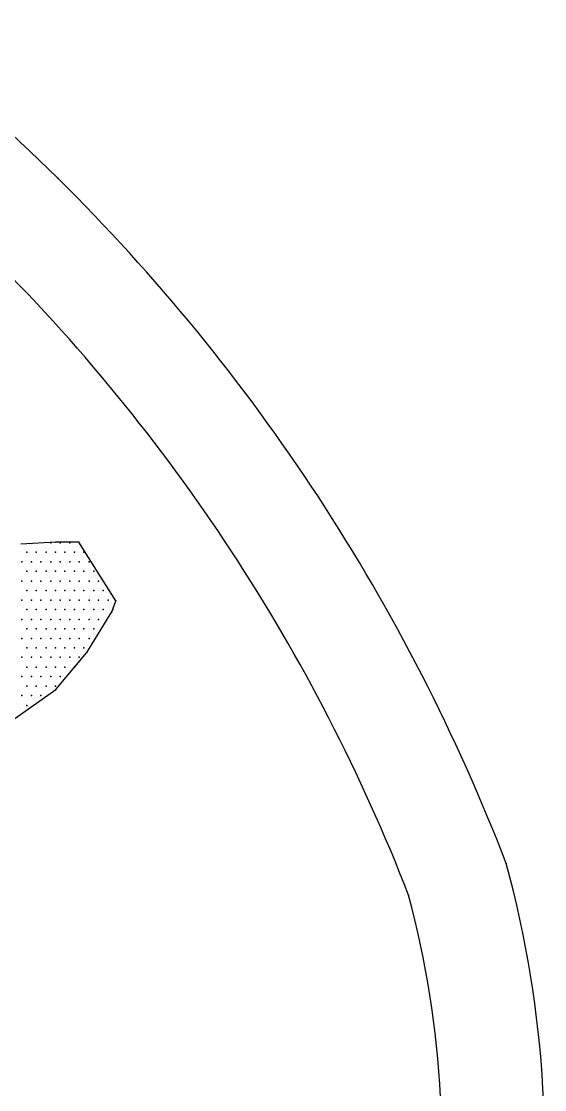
# Model space of a CAD drawing. Extents: x 199580 to 199930, y 645370 to 645670.
# Drawn here: x 199657.97 to 199660.335, y 645643.898 to 645648.724 of the extents above; entities that cross this region are included whole.
import ezdxf

# ---------------------------------------------------------------- set-up
doc = ezdxf.new("R2010")
doc.units = 0
doc.header["$LTSCALE"] = 0.2
doc.layers.add('KOTERET', color=1, linetype='Continuous')

msp = doc.modelspace()

# ---------------------------------------------------------------- linework, layer by layer
at = {"layer": 'KOTERET', "color": 1, "linetype": 'Continuous'}
for points in [[(199654.9932, 645650.0129, 0.06433), (199649.8966, 645651.419, 0.055067), (199645.3679, 645651.5541, 0.081051), (199640.018, 645650.4542, 0.05642), (199636.6294, 645648.7018, 0.170965), (199634.0241, 645645.6637, 0.076819), (199633.6272, 645643.867, 0.118306), (199634.2627, 645641.1287, 0.129737), (199636.2937, 645638.8211, 0.070189), (199640.2692, 645636.7267, 0.047922), (199643.2503, 645635.9688, 0.049022), (199647.5172, 645635.6626, 0.072792), (199653.7581, 645636.7436, 0.1248), (199657.8581, 645638.9858, 0.103709), (199660.1109, 645642.1717, 0.036886), (199660.2755, 645642.8705, 0.106536), (199660.1615, 645644.9205, 0.106243), (199658.1347, 645648.0156, 0.106919), (199654.9932, 645650.0129)], [(199643.3263, 645636.4269, 0.049045), (199647.5045, 645636.1271, 0.072972), (199653.6272, 645637.1912, 0.125195), (199657.5415, 645639.3257, 0.103069), (199659.6759, 645642.3342, 0.035565), (199659.8174, 645642.9444, 0.105225), (199659.7203, 645644.777, 0.105504), (199657.8096, 645647.6863, 0.107235), (199654.8243, 645649.5822, 0.064474), (199649.8311, 645650.9587, 0.055181), (199645.3953, 645651.0918, 0.081162), (199640.1847, 645650.0213, 0.05669), (199636.8743, 645648.307, 0.171614), (199634.4569, 645645.4969, 0.076301), (199634.0916, 645643.8501, 0.117637), (199634.6786, 645641.3377, 0.130118), (199636.5597, 645639.2032, 0.070334), (199640.4275, 645637.1637, 0.047983), (199643.3263, 645636.4269)]]:
    msp.add_lwpolyline(points, format="xyb", dxfattribs=at)
at = {"layer": 'KOTERET', "color": 2, "linetype": 'Continuous'}
for points in [[(199658.1263, 645646.371), (199657.9679, 645646.3625)], [(199658.103, 645646.3689), (199658.103, 645646.3689)], [(199658.2297, 645646.371), (199658.1263, 645646.371)], [(199658.1453, 645646.3689), (199658.1453, 645646.3689)], [(199658.1896, 645646.3689), (199658.1896, 645646.3689)], [(199658.3965, 645646.1071), (199658.2297, 645646.371)], [(199657.9954, 645646.3266), (199657.9954, 645646.3266)], [(199658.0376, 645646.3266), (199658.0376, 645646.3266)], [(199658.0819, 645646.3266), (199658.0819, 645646.3266)], [(199658.1242, 645646.3266), (199658.1242, 645646.3266)], [(199658.1664, 645646.3266), (199658.1664, 645646.3266)], [(199658.2107, 645646.3266), (199658.2107, 645646.3266)], [(199658.2529, 645646.3266), (199658.2529, 645646.3266)], [(199657.9722, 645646.2823), (199657.9722, 645646.2823)], [(199658.0165, 645646.2823), (199658.0165, 645646.2823)], [(199658.0587, 645646.2823), (199658.0587, 645646.2823)], [(199658.103, 645646.2823), (199658.103, 645646.2823)], [(199658.1453, 645646.2823), (199658.1453, 645646.2823)], [(199658.1896, 645646.2823), (199658.1896, 645646.2823)], [(199658.2318, 645646.2823), (199658.2318, 645646.2823)], [(199658.2762, 645646.2823), (199658.2762, 645646.2823)], [(199657.9954, 645646.2401), (199657.9954, 645646.2401)], [(199658.0376, 645646.2401), (199658.0376, 645646.2401)], [(199658.0819, 645646.2401), (199658.0819, 645646.2401)], [(199658.1242, 645646.2401), (199658.1242, 645646.2401)], [(199658.1664, 645646.2401), (199658.1664, 645646.2401)], [(199658.2107, 645646.2401), (199658.2107, 645646.2401)], [(199658.2529, 645646.2401), (199658.2529, 645646.2401)], [(199658.2973, 645646.2401), (199658.2973, 645646.2401)], [(199657.9722, 645646.1957), (199657.9722, 645646.1957)], [(199658.0165, 645646.1957), (199658.0165, 645646.1957)], [(199658.0587, 645646.1957), (199658.0587, 645646.1957)], [(199658.103, 645646.1957), (199658.103, 645646.1957)], [(199658.1453, 645646.1957), (199658.1453, 645646.1957)], [(199658.1896, 645646.1957), (199658.1896, 645646.1957)], [(199658.2318, 645646.1957), (199658.2318, 645646.1957)], [(199658.2762, 645646.1957), (199658.2762, 645646.1957)], [(199658.3184, 645646.1957), (199658.3184, 645646.1957)], [(199657.9722, 645646.1092), (199657.9722, 645646.1092)], [(199657.9954, 645646.1535), (199657.9954, 645646.1535)], [(199658.0165, 645646.1092), (199658.0165, 645646.1092)], [(199658.0376, 645646.1535), (199658.0376, 645646.1535)], [(199658.0587, 645646.1092), (199658.0587, 645646.1092)], [(199658.0819, 645646.1535), (199658.0819, 645646.1535)], [(199658.103, 645646.1092), (199658.103, 645646.1092)], [(199658.1242, 645646.1535), (199658.1242, 645646.1535)], [(199658.1453, 645646.1092), (199658.1453, 645646.1092)], [(199658.1664, 645646.1535), (199658.1664, 645646.1535)], [(199658.1896, 645646.1092), (199658.1896, 645646.1092)], [(199658.2107, 645646.1535), (199658.2107, 645646.1535)], [(199658.2318, 645646.1092), (199658.2318, 645646.1092)], [(199658.2529, 645646.1535), (199658.2529, 645646.1535)], [(199658.2762, 645646.1092), (199658.2762, 645646.1092)], [(199658.2973, 645646.1535), (199658.2973, 645646.1535)], [(199658.3184, 645646.1092), (199658.3184, 645646.1092)], [(199658.3395, 645646.1535), (199658.3395, 645646.1535)], [(199658.3627, 645646.1092), (199658.3627, 645646.1092)], [(199657.9954, 645646.0669), (199657.9954, 645646.0669)], [(199658.0376, 645646.0669), (199658.0376, 645646.0669)], [(199658.0819, 645646.0669), (199658.0819, 645646.0669)], [(199658.1242, 645646.0669), (199658.1242, 645646.0669)], [(199658.1664, 645646.0669), (199658.1664, 645646.0669)], [(199658.2107, 645646.0669), (199658.2107, 645646.0669)], [(199658.2529, 645646.0669), (199658.2529, 645646.0669)], [(199658.2973, 645646.0669), (199658.2973, 645646.0669)], [(199658.3395, 645646.0669), (199658.3395, 645646.0669)], [(199658.3796, 645646.0564), (199658.3965, 645646.1071)], [(199658.3838, 645646.0669), (199658.3838, 645646.0669)], [(199657.9722, 645646.0226), (199657.9722, 645646.0226)], [(199658.0165, 645646.0226), (199658.0165, 645646.0226)], [(199658.0587, 645646.0226), (199658.0587, 645646.0226)], [(199658.103, 645646.0226), (199658.103, 645646.0226)], [(199658.1453, 645646.0226), (199658.1453, 645646.0226)], [(199658.1896, 645646.0226), (199658.1896, 645646.0226)], [(199658.2318, 645646.0226), (199658.2318, 645646.0226)], [(199658.2656, 645645.8727), (199658.3796, 645646.0564)], [(199658.2762, 645646.0226), (199658.2762, 645646.0226)], [(199658.3184, 645646.0226), (199658.3184, 645646.0226)], [(199657.9954, 645645.9804), (199657.9954, 645645.9804)], [(199658.0376, 645645.9804), (199658.0376, 645645.9804)], [(199658.0819, 645645.9804), (199658.0819, 645645.9804)], [(199658.1242, 645645.9804), (199658.1242, 645645.9804)], [(199658.1664, 645645.9804), (199658.1664, 645645.9804)], [(199658.2107, 645645.9804), (199658.2107, 645645.9804)], [(199658.2529, 645645.9804), (199658.2529, 645645.9804)], [(199658.2973, 645645.9804), (199658.2973, 645645.9804)], [(199657.9722, 645645.9361), (199657.9722, 645645.9361)], [(199658.0165, 645645.9361), (199658.0165, 645645.9361)], [(199658.0587, 645645.9361), (199658.0587, 645645.9361)], [(199658.103, 645645.9361), (199658.103, 645645.9361)], [(199658.1453, 645645.9361), (199658.1453, 645645.9361)], [(199658.1896, 645645.9361), (199658.1896, 645645.9361)], [(199658.2318, 645645.9361), (199658.2318, 645645.9361)], [(199658.2762, 645645.9361), (199658.2762, 645645.9361)], [(199657.9954, 645645.8938), (199657.9954, 645645.8938)], [(199658.0376, 645645.8938), (199658.0376, 645645.8938)], [(199658.0819, 645645.8938), (199658.0819, 645645.8938)], [(199658.1242, 645645.8938), (199658.1242, 645645.8938)], [(199658.1263, 645645.7059), (199658.2656, 645645.8727)], [(199658.1664, 645645.8938), (199658.1664, 645645.8938)], [(199658.2107, 645645.8938), (199658.2107, 645645.8938)], [(199658.2529, 645645.8938), (199658.2529, 645645.8938)], [(199657.9722, 645645.8516), (199657.9722, 645645.8516)], [(199658.0165, 645645.8516), (199658.0165, 645645.8516)], [(199658.0587, 645645.8516), (199658.0587, 645645.8516)], [(199658.103, 645645.8516), (199658.103, 645645.8516)], [(199658.1453, 645645.8516), (199658.1453, 645645.8516)], [(199658.1896, 645645.8516), (199658.1896, 645645.8516)], [(199658.2318, 645645.8516), (199658.2318, 645645.8516)], [(199657.9954, 645645.8073), (199657.9954, 645645.8073)], [(199658.0376, 645645.8073), (199658.0376, 645645.8073)], [(199658.0819, 645645.8073), (199658.0819, 645645.8073)], [(199658.1242, 645645.8073), (199658.1242, 645645.8073)], [(199658.1664, 645645.8073), (199658.1664, 645645.8073)], [(199658.2107, 645645.8073), (199658.2107, 645645.8073)], [(199657.9722, 645645.765), (199657.9722, 645645.765)], [(199658.0165, 645645.765), (199658.0165, 645645.765)], [(199658.0587, 645645.765), (199658.0587, 645645.765)], [(199658.103, 645645.765), (199658.103, 645645.765)], [(199658.1453, 645645.765), (199658.1453, 645645.765)], [(199657.8793, 645645.5307), (199658.1263, 645645.7059)], [(199657.9722, 645645.6785), (199657.9722, 645645.6785)], [(199657.9954, 645645.7207), (199657.9954, 645645.7207)], [(199658.0165, 645645.6785), (199658.0165, 645645.6785)], [(199658.0376, 645645.7207), (199658.0376, 645645.7207)], [(199658.0587, 645645.6785), (199658.0587, 645645.6785)], [(199658.0819, 645645.7207), (199658.0819, 645645.7207)], [(199658.1242, 645645.7207), (199658.1242, 645645.7207)], [(199657.9954, 645645.6341), (199657.9954, 645645.6341)]]:
    msp.add_lwpolyline(points, dxfattribs=at)
at = {"layer": 'KOTERET', "color": 1}
for p in [(199658.1347, 645648.0156), (199658.103, 645646.3689), (199658.103, 645646.3689), (199658.1263, 645646.371), (199658.1263, 645646.371), (199658.1453, 645646.3689), (199658.1453, 645646.3689), (199658.1896, 645646.3689), (199658.1896, 645646.3689), (199658.2297, 645646.371), (199658.2297, 645646.371), (199657.9954, 645646.3266), (199657.9954, 645646.3266), (199658.0376, 645646.3266), (199658.0376, 645646.3266), (199658.0819, 645646.3266), (199658.0819, 645646.3266), (199658.1242, 645646.3266), (199658.1242, 645646.3266), (199658.1664, 645646.3266), (199658.1664, 645646.3266), (199658.2107, 645646.3266), (199658.2107, 645646.3266), (199658.2529, 645646.3266), (199658.2529, 645646.3266), (199657.9722, 645646.2823), (199657.9722, 645646.2823), (199658.0165, 645646.2823), (199658.0165, 645646.2823), (199658.0587, 645646.2823), (199658.0587, 645646.2823), (199658.103, 645646.2823), (199658.103, 645646.2823), (199658.1453, 645646.2823), (199658.1453, 645646.2823), (199658.1896, 645646.2823), (199658.1896, 645646.2823), (199658.2318, 645646.2823), (199658.2318, 645646.2823), (199658.2762, 645646.2823), (199658.2762, 645646.2823), (199657.9954, 645646.2401), (199657.9954, 645646.2401), (199658.0376, 645646.2401), (199658.0376, 645646.2401), (199658.0819, 645646.2401), (199658.0819, 645646.2401), (199658.1242, 645646.2401), (199658.1242, 645646.2401), (199658.1664, 645646.2401), (199658.1664, 645646.2401), (199658.2107, 645646.2401), (199658.2107, 645646.2401), (199658.2529, 645646.2401), (199658.2529, 645646.2401), (199658.2973, 645646.2401), (199658.2973, 645646.2401), (199657.9722, 645646.1957), (199657.9722, 645646.1957), (199658.0165, 645646.1957), (199658.0165, 645646.1957), (199658.0587, 645646.1957), (199658.0587, 645646.1957), (199658.103, 645646.1957), (199658.103, 645646.1957), (199658.1453, 645646.1957), (199658.1453, 645646.1957), (199658.1896, 645646.1957), (199658.1896, 645646.1957), (199658.2318, 645646.1957), (199658.2318, 645646.1957), (199658.2762, 645646.1957), (199658.2762, 645646.1957), (199658.3184, 645646.1957), (199658.3184, 645646.1957), (199657.9722, 645646.1092), (199657.9722, 645646.1092), (199657.9954, 645646.1535), (199657.9954, 645646.1535), (199658.0165, 645646.1092), (199658.0165, 645646.1092), (199658.0376, 645646.1535), (199658.0376, 645646.1535), (199658.0587, 645646.1092), (199658.0587, 645646.1092), (199658.0819, 645646.1535), (199658.0819, 645646.1535), (199658.103, 645646.1092), (199658.103, 645646.1092), (199658.1242, 645646.1535), (199658.1242, 645646.1535), (199658.1453, 645646.1092), (199658.1453, 645646.1092), (199658.1664, 645646.1535), (199658.1664, 645646.1535), (199658.1896, 645646.1092), (199658.1896, 645646.1092), (199658.2107, 645646.1535), (199658.2107, 645646.1535), (199658.2318, 645646.1092), (199658.2318, 645646.1092), (199658.2529, 645646.1535), (199658.2529, 645646.1535), (199658.2762, 645646.1092), (199658.2762, 645646.1092), (199658.2973, 645646.1535), (199658.2973, 645646.1535), (199658.3184, 645646.1092), (199658.3184, 645646.1092), (199658.3395, 645646.1535), (199658.3395, 645646.1535), (199658.3627, 645646.1092), (199658.3627, 645646.1092), (199657.9954, 645646.0669), (199657.9954, 645646.0669), (199658.0376, 645646.0669), (199658.0376, 645646.0669), (199658.0819, 645646.0669), (199658.0819, 645646.0669), (199658.1242, 645646.0669), (199658.1242, 645646.0669), (199658.1664, 645646.0669), (199658.1664, 645646.0669), (199658.2107, 645646.0669), (199658.2107, 645646.0669), (199658.2529, 645646.0669), (199658.2529, 645646.0669), (199658.2973, 645646.0669), (199658.2973, 645646.0669), (199658.3395, 645646.0669), (199658.3395, 645646.0669), (199658.3838, 645646.0669), (199658.3838, 645646.0669), (199658.3965, 645646.1071), (199658.3965, 645646.1071), (199657.9722, 645646.0226), (199657.9722, 645646.0226), (199658.0165, 645646.0226), (199658.0165, 645646.0226), (199658.0587, 645646.0226), (199658.0587, 645646.0226), (199658.103, 645646.0226), (199658.103, 645646.0226), (199658.1453, 645646.0226), (199658.1453, 645646.0226), (199658.1896, 645646.0226), (199658.1896, 645646.0226), (199658.2318, 645646.0226), (199658.2318, 645646.0226), (199658.2762, 645646.0226), (199658.2762, 645646.0226), (199658.3184, 645646.0226), (199658.3184, 645646.0226), (199658.3796, 645646.0564), (199658.3796, 645646.0564), (199657.9954, 645645.9804), (199657.9954, 645645.9804), (199658.0376, 645645.9804), (199658.0376, 645645.9804), (199658.0819, 645645.9804), (199658.0819, 645645.9804), (199658.1242, 645645.9804), (199658.1242, 645645.9804), (199658.1664, 645645.9804), (199658.1664, 645645.9804), (199658.2107, 645645.9804), (199658.2107, 645645.9804), (199658.2529, 645645.9804), (199658.2529, 645645.9804), (199658.2973, 645645.9804), (199658.2973, 645645.9804), (199657.9722, 645645.9361), (199657.9722, 645645.9361), (199658.0165, 645645.9361), (199658.0165, 645645.9361), (199658.0587, 645645.9361), (199658.0587, 645645.9361), (199658.103, 645645.9361), (199658.103, 645645.9361), (199658.1453, 645645.9361), (199658.1453, 645645.9361), (199658.1896, 645645.9361), (199658.1896, 645645.9361), (199658.2318, 645645.9361), (199658.2318, 645645.9361), (199658.2762, 645645.9361), (199658.2762, 645645.9361), (199657.9954, 645645.8938), (199657.9954, 645645.8938), (199658.0376, 645645.8938), (199658.0376, 645645.8938), (199658.0819, 645645.8938), (199658.0819, 645645.8938), (199658.1242, 645645.8938), (199658.1242, 645645.8938), (199658.1664, 645645.8938), (199658.1664, 645645.8938), (199658.2107, 645645.8938), (199658.2107, 645645.8938), (199658.2529, 645645.8938), (199658.2529, 645645.8938), (199658.2656, 645645.8727), (199658.2656, 645645.8727), (199657.9722, 645645.8516), (199657.9722, 645645.8516), (199658.0165, 645645.8516), (199658.0165, 645645.8516), (199658.0587, 645645.8516), (199658.0587, 645645.8516), (199658.103, 645645.8516), (199658.103, 645645.8516), (199658.1453, 645645.8516), (199658.1453, 645645.8516), (199658.1896, 645645.8516), (199658.1896, 645645.8516), (199658.2318, 645645.8516), (199658.2318, 645645.8516), (199657.9954, 645645.8073), (199657.9954, 645645.8073), (199658.0376, 645645.8073), (199658.0376, 645645.8073), (199658.0819, 645645.8073), (199658.0819, 645645.8073), (199658.1242, 645645.8073), (199658.1242, 645645.8073), (199658.1664, 645645.8073), (199658.1664, 645645.8073), (199658.2107, 645645.8073), (199658.2107, 645645.8073), (199657.9722, 645645.765), (199657.9722, 645645.765), (199658.0165, 645645.765), (199658.0165, 645645.765), (199658.0587, 645645.765), (199658.0587, 645645.765), (199658.103, 645645.765), (199658.103, 645645.765), (199658.1453, 645645.765), (199658.1453, 645645.765), (199657.9722, 645645.6785), (199657.9722, 645645.6785), (199657.9954, 645645.7207), (199657.9954, 645645.7207), (199658.0165, 645645.6785), (199658.0165, 645645.6785), (199658.0376, 645645.7207), (199658.0376, 645645.7207), (199658.0587, 645645.6785), (199658.0587, 645645.6785), (199658.0819, 645645.7207), (199658.0819, 645645.7207), (199658.1242, 645645.7207), (199658.1242, 645645.7207), (199658.1263, 645645.7059), (199658.1263, 645645.7059), (199657.9954, 645645.6341), (199657.9954, 645645.6341), (199660.1615, 645644.9205), (199659.7203, 645644.777)]:
    msp.add_point(p, dxfattribs=at)

doc.saveas('drawing.dxf')
